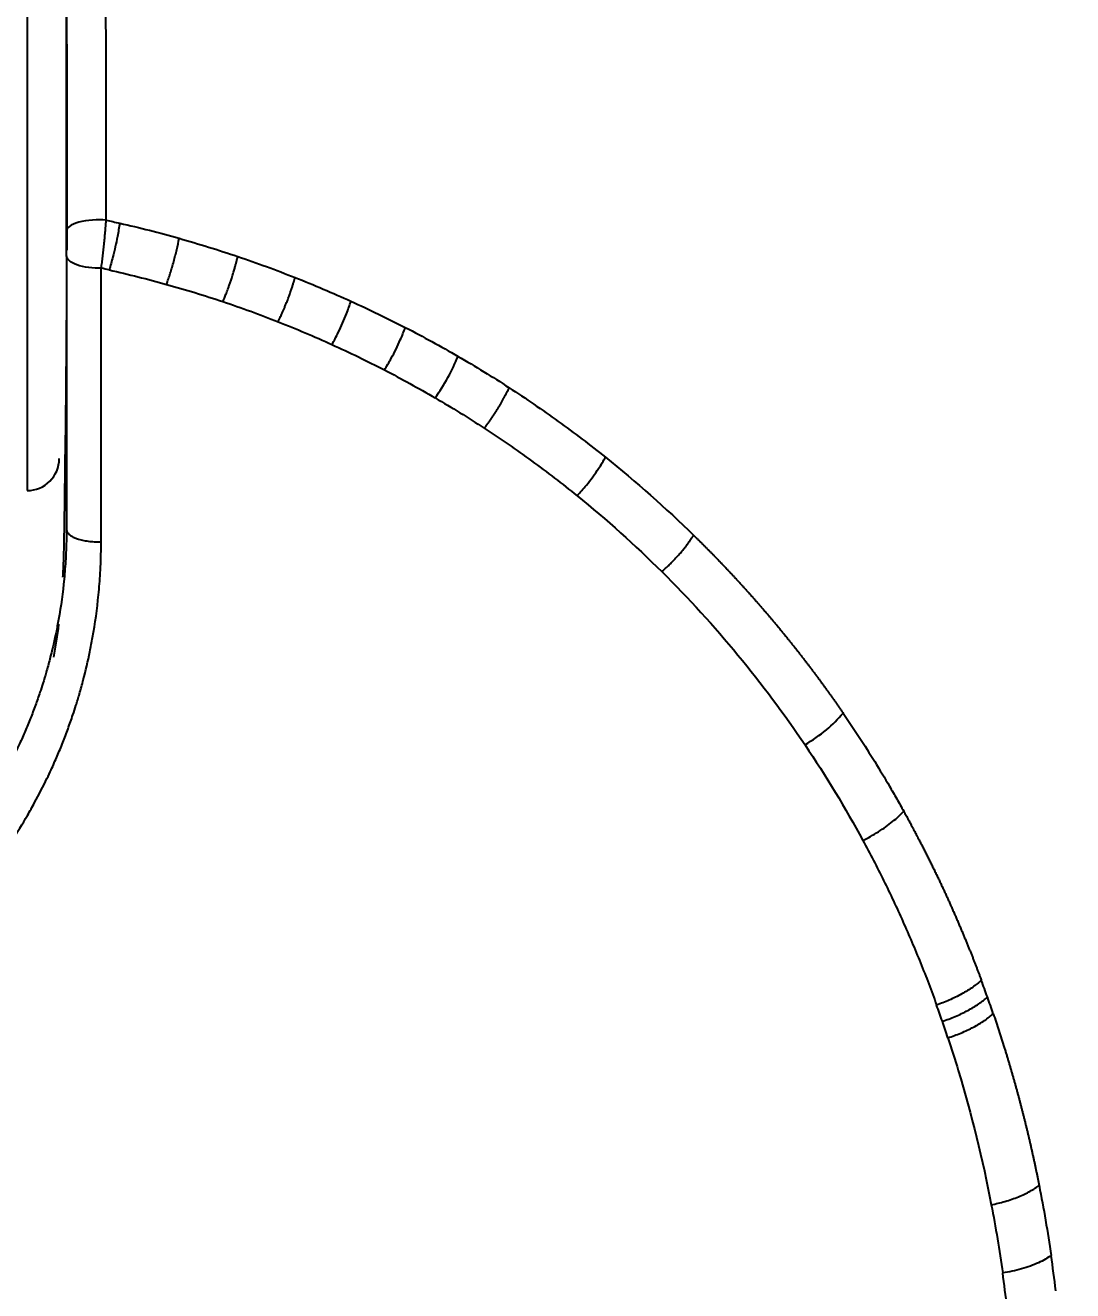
# Model space of a CAD drawing. Header units: millimetres. Extents: x 0 to 2520, y 0 to 1796.
# Drawn here: x 1159.65 to 1192.29, y 1186.54 to 1225.97 of the extents above; entities that cross this region are included whole.
import ezdxf

# ---------------------------------------------------------------- set-up
doc = ezdxf.new("R2010")
doc.units = ezdxf.units.MM
doc.header["$LTSCALE"] = 50
doc.styles.add('style1', font='gbeitc.shx')
doc.styles.add('유형1', font='gbeitc.shx', dxfattribs={"height": 8})
doc.dimstyles.new('ISO-25', dxfattribs={"dimtxt": 2.5, "dimasz": 3, "dimexe": 1.25, "dimexo": 0.5, "dimgap": 1, "dimtad": 3, "dimtoh": 1, "dimdsep": 46, "dimtxsty": '유형1', "dimcen": 2.5, "dimclrd": 5, "dimclre": 5, "dimclrt": 5, "dimadec": 0, "dimazin": 0, "dimtfac": 1, "dimtmove": 0, "dimatfit": 3, "dimfxl": 1, "dimarcsym": 0})

# ---------------------------------------------------------------- blocks, each defined once
blk = doc.blocks.new('*D4')
at = {"color": 2, "linetype": 'Continuous', "lineweight": -2}
for p, q in [((766.879, 1089.075), (766.879, 1306.611)), ((1212.102, 1085.212), (1212.102, 1306.611)), ((778.879, 1304.111), (1200.102, 1304.111))]:
    blk.add_line(p, q, dxfattribs=at)
at = {"color": 2, "linetype": 'Continuous'}
for points in [[(778.879, 1306.111), (778.879, 1302.111), (766.879, 1304.111)], [(1200.102, 1306.111), (1200.102, 1302.111), (1212.102, 1304.111)]]:
    blk.add_solid(points, dxfattribs=at)
at = {"layer": 'Defpoints', "color": 0, "linetype": 'Continuous'}
for p in [(1212.102, 1304.111), (766.879, 1087.075), (1212.102, 1083.212)]:
    blk.add_point(p, dxfattribs=at)
at = {"color": 2, "linetype": 'Continuous', "insert": (989.49, 1313.111), "char_height": 16, "attachment_point": 5, "style": 'style1'}
blk.add_mtext('445.22', dxfattribs=at)

msp = doc.modelspace()

# ---------------------------------------------------------------- linework, layer by layer
at = {"color": 7, "linetype": 'Continuous'}
msp.add_line((1159.709, 1232.97), (1159.709, 1211.47), dxfattribs=at)
msp.add_arc((1159.709, 1212.47), 1, 270, 0, dxfattribs=at)
msp.add_ellipse((1172.252, 1215.129), major_axis=(-1.009, -1.727), ratio=0.28012, start_param=1.278169, end_param=2.037295, dxfattribs=at)
for points, degree, knots in [([(1189.311, 1243.105), (1190.158, 1242.527), (1191.864, 1241.364), (1194.239, 1239.38), (1196.65, 1237.035), (1199.061, 1234.199), (1201.22, 1230.986), (1202.931, 1227.673), (1204.193, 1224.394), (1204.914, 1221.6), (1205.289, 1219.386), (1205.394, 1218.313), (1205.444, 1217.802)], 3, [0, 0, 0, 0, 0.095839, 0.193146, 0.291442, 0.414912, 0.548851, 0.664715, 0.777847, 0.893058, 0.949075, 1, 1, 1, 1]), ([(1162.173, 1219.898), (1162.173, 1219.898), (1162.173, 1219.898), (1162.173, 1219.92), (1162.173, 1219.975), (1162.173, 1220.348), (1162.173, 1221.067), (1162.173, 1221.875), (1162.172, 1222.88), (1162.171, 1223.769), (1162.169, 1224.772), (1162.168, 1225.518), (1162.167, 1226.257), (1162.165, 1226.99), (1162.164, 1227.716), (1162.164, 1228.436), (1162.163, 1229.149), (1162.163, 1229.855), (1162.164, 1230.555), (1162.164, 1231.21), (1162.164, 1231.783), (1162.165, 1232.22), (1162.165, 1232.541), (1162.165, 1232.879), (1162.166, 1233.346), (1162.166, 1233.844), (1162.167, 1234.281), (1162.167, 1234.606), (1162.167, 1234.912), (1162.168, 1235.179), (1162.168, 1235.409), (1162.168, 1235.621), (1162.167, 1235.831), (1162.167, 1236.041), (1162.167, 1236.266), (1162.166, 1236.818), (1162.165, 1237.461), (1162.163, 1238.048), (1162.163, 1238.281), (1162.163, 1238.349), (1162.163, 1238.377)], 3, [0, 0, 0, 0, 0.000004, 0.000004, 0.003155, 0.007884, 0.053597, 0.107192, 0.126108, 0.201772, 0.239604, 0.277436, 0.315267, 0.353099, 0.390931, 0.428763, 0.466595, 0.504427, 0.542259, 0.58009, 0.611617, 0.636838, 0.652601, 0.665212, 0.693586, 0.731418, 0.750334, 0.76925, 0.788165, 0.803929, 0.816539, 0.82915, 0.841761, 0.854371, 0.866982, 0.882745, 0.955256, 0.986783, 0.994664, 1, 1, 1, 1]), ([(1160.937, 1219.554), (1160.937, 1224.704), (1160.937, 1229.326), (1160.937, 1231.571), (1160.937, 1233.647), (1160.937, 1235.817), (1160.937, 1237.727)], 2, [0, 0, 0, 0.5, 0.5, 0.75, 0.75, 1, 1, 1]), ([(1160.902, 1231.055), (1160.909, 1230.382), (1160.922, 1229.036), (1160.936, 1226.932), (1160.945, 1224.8), (1160.949, 1222.665), (1160.948, 1220.716), (1160.945, 1219.487), (1160.943, 1218.959)], 3, [0, 0, 0, 0, 0.176071, 0.352113, 0.527173, 0.700321, 0.87068, 1, 1, 1, 1]), ([(1162.173, 1219.898), (1161.919, 1219.92), (1161.574, 1219.904), (1161.065, 1219.762), (1160.937, 1219.647), (1160.937, 1219.554)], 3, [0, 0, 0, 0, 0.5, 0.5, 1, 1, 1, 1]), ([(1162.019, 1218.402), (1162.027, 1218.461), (1162.035, 1218.521), (1162.051, 1218.642), (1162.059, 1218.704), (1162.074, 1218.829), (1162.081, 1218.892), (1162.095, 1219.018), (1162.102, 1219.081), (1162.115, 1219.208), (1162.121, 1219.271), (1162.131, 1219.367), (1162.133, 1219.399), (1162.139, 1219.463), (1162.142, 1219.495), (1162.15, 1219.59), (1162.155, 1219.653), (1162.163, 1219.746), (1162.165, 1219.776), (1162.168, 1219.822), (1162.169, 1219.838), (1162.171, 1219.86), (1162.171, 1219.868), (1162.172, 1219.879), (1162.172, 1219.883), (1162.173, 1219.889), (1162.173, 1219.891), (1162.173, 1219.894), (1162.173, 1219.895), (1162.173, 1219.897), (1162.173, 1219.898), (1162.173, 1219.898)], 3, [0, 0, 0, 0, 0.125, 0.125, 0.25, 0.25, 0.375, 0.375, 0.5, 0.5, 0.625, 0.625, 0.6875, 0.6875, 0.75, 0.75, 0.875, 0.875, 0.9375, 0.9375, 0.96875, 0.96875, 0.984375, 0.984375, 0.992187, 0.992187, 0.996094, 0.996094, 0.998047, 0.998047, 1, 1, 1, 1]), ([(1162.594, 1219.805), (1162.574, 1219.672), (1162.533, 1219.428), (1162.458, 1219.068), (1162.373, 1218.712), (1162.307, 1218.475), (1162.269, 1218.347)], 3, [0, 0, 0, 0, 0.293445, 0.503049, 0.712653, 1, 1, 1, 1]), ([(1164.054, 1217.898), (1164.093, 1218.008), (1164.133, 1218.124), (1164.208, 1218.363), (1164.245, 1218.487), (1164.313, 1218.735), (1164.344, 1218.859), (1164.401, 1219.102), (1164.426, 1219.22), (1164.447, 1219.332)], 3, [0, 0, 0, 0, 0.25, 0.25, 0.5, 0.5, 0.75, 0.75, 1, 1, 1, 1]), ([(1160.941, 1218.58), (1160.937, 1217.451), (1160.919, 1214.585), (1160.881, 1211.703), (1160.854, 1209.833), (1160.841, 1209.294), (1160.826, 1208.945), (1160.817, 1208.777)], 3, [0, 0, 0, 0, 0.317782, 0.816587, 0.878614, 0.940909, 1, 1, 1, 1]), ([(1162.019, 1218.402), (1161.774, 1218.395), (1161.474, 1218.427), (1161.045, 1218.581), (1160.937, 1218.694), (1160.937, 1218.79)], 3, [0, 0, 0, 0, 0.5, 0.5, 1, 1, 1, 1]), ([(1165.811, 1217.36), (1165.815, 1217.369), (1165.825, 1217.391), (1165.841, 1217.428), (1165.86, 1217.474), (1165.882, 1217.529), (1165.907, 1217.593), (1165.936, 1217.667), (1165.967, 1217.75), (1166.001, 1217.844), (1166.037, 1217.947), (1166.07, 1218.045), (1166.098, 1218.132), (1166.12, 1218.204), (1166.141, 1218.272), (1166.16, 1218.336), (1166.177, 1218.396), (1166.193, 1218.451), (1166.207, 1218.502), (1166.219, 1218.549), (1166.23, 1218.592), (1166.24, 1218.63), (1166.249, 1218.665), (1166.256, 1218.696), (1166.263, 1218.722), (1166.268, 1218.745), (1166.271, 1218.759), (1166.273, 1218.766)], 3, [0, 0, 0, 0, 0.021715, 0.049566, 0.083616, 0.12393, 0.170572, 0.223599, 0.283056, 0.348966, 0.421313, 0.500027, 0.552865, 0.602935, 0.650211, 0.694675, 0.736318, 0.775144, 0.811161, 0.844379, 0.874815, 0.902485, 0.927407, 0.949601, 0.969085, 0.985879, 1, 1, 1, 1]), ([(1167.532, 1216.734), (1167.536, 1216.743), (1167.547, 1216.765), (1167.565, 1216.801), (1167.586, 1216.846), (1167.611, 1216.899), (1167.64, 1216.962), (1167.672, 1217.034), (1167.708, 1217.115), (1167.746, 1217.207), (1167.787, 1217.308), (1167.825, 1217.404), (1167.857, 1217.489), (1167.883, 1217.56), (1167.907, 1217.627), (1167.929, 1217.69), (1167.949, 1217.748), (1167.967, 1217.803), (1167.983, 1217.853), (1167.997, 1217.899), (1168.01, 1217.941), (1168.022, 1217.979), (1168.032, 1218.013), (1168.04, 1218.043), (1168.048, 1218.069), (1168.054, 1218.091), (1168.058, 1218.105), (1168.059, 1218.111)], 3, [0, 0, 0, 0, 0.021785, 0.049692, 0.083781, 0.124119, 0.170768, 0.223785, 0.283213, 0.349076, 0.421357, 0.499988, 0.553035, 0.603285, 0.65071, 0.695293, 0.737025, 0.77591, 0.811956, 0.845175, 0.875582, 0.903195, 0.928032, 0.950112, 0.969454, 0.986078, 1, 1, 1, 1]), ([(1168.059, 1218.111), (1168.353, 1217.995), (1168.646, 1217.875), (1169.226, 1217.629), (1169.515, 1217.502), (1169.801, 1217.372)], 3, [0, 0, 0, 0, 0.5, 0.5, 1, 1, 1, 1]), ([(1169.209, 1216.023), (1169.275, 1216.14), (1169.389, 1216.358), (1169.541, 1216.686), (1169.679, 1217.02), (1169.76, 1217.247), (1169.801, 1217.372)], 3, [0, 0, 0, 0, 0.287479, 0.497192, 0.706905, 1, 1, 1, 1]), ([(1170.841, 1215.231), (1170.913, 1215.345), (1171.039, 1215.558), (1171.206, 1215.879), (1171.359, 1216.206), (1171.449, 1216.429), (1171.494, 1216.552)], 3, [0, 0, 0, 0, 0.287523, 0.49722, 0.706917, 1, 1, 1, 1]), ([(1171.494, 1216.552), (1171.773, 1216.409), (1172.049, 1216.263), (1172.597, 1215.963), (1172.869, 1215.81), (1173.138, 1215.653)], 3, [0, 0, 0, 0, 0.5, 0.5, 1, 1, 1, 1]), ([(1176.844, 1211.31), (1176.942, 1211.413), (1177.111, 1211.604), (1177.339, 1211.896), (1177.546, 1212.193), (1177.668, 1212.397), (1177.73, 1212.51)], 3, [0, 0, 0, 0, 0.291616, 0.500039, 0.708462, 1, 1, 1, 1]), ([(1160.937, 1210.263), (1160.937, 1210.239), (1160.937, 1210.18), (1160.935, 1209.873), (1160.918, 1209.378), (1160.85, 1208.5), (1160.744, 1207.733), (1160.585, 1206.902), (1160.456, 1206.35), (1160.311, 1205.825), (1160.208, 1205.483), (1160.119, 1205.21), (1160.042, 1204.984), (1159.969, 1204.78), (1159.893, 1204.577), (1159.815, 1204.375), (1159.734, 1204.174), (1159.623, 1203.908), (1159.496, 1203.623), (1159.282, 1203.168), (1159.052, 1202.72), (1158.711, 1202.112), (1158.408, 1201.62), (1158.083, 1201.139), (1157.843, 1200.803), (1157.623, 1200.51), (1157.441, 1200.279), (1157.286, 1200.088), (1157.144, 1199.917), (1157.006, 1199.758), (1156.883, 1199.618), (1156.775, 1199.498), (1156.666, 1199.38), (1156.539, 1199.244), (1156.325, 1199.021), (1155.957, 1198.656), (1155.519, 1198.256), (1155.084, 1197.889), (1154.736, 1197.611), (1154.279, 1197.268), (1153.787, 1196.927), (1153.341, 1196.646), (1153.06, 1196.477), (1152.863, 1196.363), (1152.674, 1196.257), (1152.506, 1196.166), (1152.36, 1196.088), (1152.213, 1196.012), (1151.975, 1195.892), (1151.621, 1195.723), (1151.204, 1195.539), (1150.643, 1195.31), (1150.097, 1195.112), (1149.397, 1194.892), (1148.883, 1194.753), (1148.436, 1194.649), (1148.187, 1194.595), (1147.961, 1194.55), (1147.658, 1194.494), (1147.277, 1194.432), (1146.933, 1194.386), (1146.709, 1194.361), (1146.613, 1194.35), (1146.549, 1194.344), (1146.517, 1194.341), (1146.511, 1194.34)], 3, [0, 0, 0, 0, 0.003125, 0.007812, 0.040625, 0.06875, 0.125, 0.14375, 0.18125, 0.2, 0.215625, 0.228125, 0.2375, 0.246875, 0.25625, 0.265625, 0.275, 0.284375, 0.303125, 0.315625, 0.35, 0.36875, 0.40625, 0.425, 0.44375, 0.459375, 0.471875, 0.48125, 0.490625, 0.5, 0.507812, 0.514062, 0.520312, 0.528125, 0.5375, 0.559375, 0.59375, 0.6125, 0.63125, 0.65, 0.684375, 0.70625, 0.715625, 0.725, 0.734375, 0.742187, 0.748437, 0.754687, 0.7625, 0.78125, 0.803125, 0.81875, 0.85625, 0.875, 0.909375, 0.921875, 0.93125, 0.940625, 0.95, 0.96875, 0.9875, 0.992187, 0.996094, 0.999219, 1, 1, 1, 1]), ([(1146.675, 1192.951), (1146.681, 1192.952), (1146.715, 1192.955), (1146.784, 1192.962), (1146.885, 1192.973), (1147.123, 1193), (1147.489, 1193.049), (1147.894, 1193.115), (1148.216, 1193.175), (1148.456, 1193.223), (1148.722, 1193.28), (1149.197, 1193.39), (1149.743, 1193.538), (1150.487, 1193.772), (1151.068, 1193.982), (1151.664, 1194.226), (1152.107, 1194.421), (1152.484, 1194.602), (1152.737, 1194.729), (1152.893, 1194.81), (1153.049, 1194.892), (1153.227, 1194.989), (1153.427, 1195.102), (1153.637, 1195.223), (1153.936, 1195.402), (1154.41, 1195.702), (1154.934, 1196.064), (1155.419, 1196.429), (1155.79, 1196.724), (1156.252, 1197.114), (1156.717, 1197.539), (1157.109, 1197.928), (1157.337, 1198.165), (1157.472, 1198.309), (1157.588, 1198.435), (1157.702, 1198.562), (1157.833, 1198.711), (1157.979, 1198.88), (1158.131, 1199.061), (1158.296, 1199.264), (1158.489, 1199.51), (1158.723, 1199.821), (1158.979, 1200.178), (1159.324, 1200.69), (1159.646, 1201.213), (1160.009, 1201.858), (1160.253, 1202.335), (1160.482, 1202.819), (1160.616, 1203.122), (1160.735, 1203.404), (1160.821, 1203.618), (1160.904, 1203.832), (1160.985, 1204.048), (1161.062, 1204.265), (1161.145, 1204.506), (1161.239, 1204.795), (1161.349, 1205.158), (1161.503, 1205.717), (1161.64, 1206.303), (1161.81, 1207.186), (1161.922, 1208.002), (1161.995, 1208.935), (1162.013, 1209.46), (1162.016, 1209.786), (1162.016, 1209.849), (1162.016, 1209.874)], 3, [0, 0, 0, 0, 0.000781, 0.003906, 0.007813, 0.0125, 0.03125, 0.05, 0.059375, 0.06875, 0.078125, 0.090625, 0.125, 0.14375, 0.18125, 0.196875, 0.21875, 0.2375, 0.245313, 0.251563, 0.257813, 0.265625, 0.275, 0.284375, 0.29375, 0.315625, 0.35, 0.36875, 0.3875, 0.40625, 0.440625, 0.4625, 0.471875, 0.479688, 0.485938, 0.492188, 0.5, 0.509375, 0.51875, 0.528125, 0.540625, 0.55625, 0.575, 0.59375, 0.63125, 0.65, 0.684375, 0.696875, 0.715625, 0.725, 0.734375, 0.74375, 0.753125, 0.7625, 0.771875, 0.784375, 0.8, 0.81875, 0.85625, 0.875, 0.93125, 0.959375, 0.992188, 0.996875, 1, 1, 1, 1]), ([(1179.484, 1208.945), (1179.493, 1208.952), (1179.512, 1208.968), (1179.544, 1208.997), (1179.583, 1209.032), (1179.63, 1209.075), (1179.683, 1209.125), (1179.742, 1209.183), (1179.808, 1209.249), (1179.88, 1209.323), (1179.958, 1209.406), (1180.028, 1209.485), (1180.089, 1209.555), (1180.138, 1209.614), (1180.184, 1209.67), (1180.225, 1209.722), (1180.263, 1209.771), (1180.297, 1209.817), (1180.328, 1209.859), (1180.356, 1209.898), (1180.381, 1209.933), (1180.403, 1209.965), (1180.422, 1209.994), (1180.439, 1210.02), (1180.454, 1210.042), (1180.466, 1210.061), (1180.474, 1210.073), (1180.477, 1210.079)], 3, [0, 0, 0, 0, 0.021643, 0.049426, 0.083417, 0.123685, 0.1703, 0.223322, 0.282799, 0.348758, 0.42118, 0.49999, 0.552913, 0.603058, 0.650396, 0.694907, 0.736584, 0.775429, 0.811452, 0.844664, 0.875082, 0.902725, 0.927611, 0.949761, 0.969196, 0.985936, 1, 1, 1, 1]), ([(1180.477, 1210.079), (1180.501, 1210.055), (1180.548, 1210.009), (1180.619, 1209.939), (1180.69, 1209.869), (1180.76, 1209.799), (1180.831, 1209.728), (1180.901, 1209.658), (1180.97, 1209.587), (1181.04, 1209.517), (1181.109, 1209.446), (1181.178, 1209.375), (1181.247, 1209.304), (1181.315, 1209.233), (1181.383, 1209.161), (1181.451, 1209.09), (1181.519, 1209.018), (1181.587, 1208.947), (1181.654, 1208.875), (1181.721, 1208.803), (1181.788, 1208.731), (1181.854, 1208.659), (1181.92, 1208.586), (1181.986, 1208.514), (1182.052, 1208.441), (1182.118, 1208.369), (1182.183, 1208.296), (1182.248, 1208.223), (1182.313, 1208.15), (1182.377, 1208.077), (1182.442, 1208.004), (1182.506, 1207.931), (1182.57, 1207.857), (1182.633, 1207.784), (1182.696, 1207.71), (1182.759, 1207.636), (1182.822, 1207.563), (1182.885, 1207.489), (1182.947, 1207.415), (1183.009, 1207.341), (1183.071, 1207.266), (1183.133, 1207.192), (1183.194, 1207.118), (1183.255, 1207.043), (1183.316, 1206.968), (1183.377, 1206.894), (1183.437, 1206.819), (1183.497, 1206.744), (1183.557, 1206.669), (1183.617, 1206.594), (1183.676, 1206.519), (1183.736, 1206.443), (1183.794, 1206.368), (1183.853, 1206.293), (1183.912, 1206.217), (1183.97, 1206.141), (1184.028, 1206.066), (1184.086, 1205.99), (1184.143, 1205.914), (1184.2, 1205.838), (1184.257, 1205.762), (1184.314, 1205.686), (1184.371, 1205.609), (1184.427, 1205.533), (1184.483, 1205.457), (1184.539, 1205.38), (1184.594, 1205.304), (1184.65, 1205.227), (1184.705, 1205.15), (1184.76, 1205.074), (1184.814, 1204.997), (1184.869, 1204.92), (1184.923, 1204.843), (1184.977, 1204.766), (1185.03, 1204.688), (1185.084, 1204.611), (1185.119, 1204.56), (1185.137, 1204.534)], 3, [0, 0, 0, 0, 0.013649, 0.02729, 0.040923, 0.054547, 0.068162, 0.081769, 0.095367, 0.108957, 0.122538, 0.136111, 0.149675, 0.16323, 0.176777, 0.190316, 0.203846, 0.217367, 0.23088, 0.244384, 0.25788, 0.271367, 0.284845, 0.298315, 0.311777, 0.32523, 0.338674, 0.35211, 0.365537, 0.378956, 0.392366, 0.405768, 0.419161, 0.432546, 0.445922, 0.45929, 0.472649, 0.486, 0.499342, 0.512675, 0.526, 0.539317, 0.552625, 0.565924, 0.579215, 0.592498, 0.605771, 0.619037, 0.632294, 0.645542, 0.658782, 0.672013, 0.685236, 0.69845, 0.711655, 0.724852, 0.738041, 0.75122, 0.764391, 0.777554, 0.790708, 0.803853, 0.81699, 0.830118, 0.843237, 0.856348, 0.86945, 0.882543, 0.895628, 0.908704, 0.921772, 0.934831, 0.947882, 0.960924, 0.973958, 0.986983, 1, 1, 1, 1]), ([(1183.949, 1203.545), (1184.182, 1203.698), (1184.648, 1204.002), (1184.974, 1204.357), (1185.137, 1204.534)], 3, [0, 0, 0, 0, 0.500005, 1, 1, 1, 1]), ([(1185.137, 1204.534), (1185.307, 1204.286), (1185.473, 1204.037), (1185.801, 1203.535), (1185.961, 1203.281), (1186.276, 1202.772), (1186.43, 1202.516), (1186.656, 1202.129), (1186.731, 1201.999), (1186.879, 1201.74), (1186.952, 1201.61), (1187.024, 1201.479)], 3, [0, 0, 0, 0, 0.25, 0.25, 0.5, 0.5, 0.75, 0.75, 0.875, 0.875, 1, 1, 1, 1]), ([(1185.75, 1200.57), (1185.832, 1200.611), (1186.081, 1200.738), (1186.476, 1200.99), (1186.816, 1201.263), (1186.972, 1201.426), (1187.024, 1201.479)], 3, [0, 0, 0, 0, 0.163322, 0.499998, 0.835476, 1, 1, 1, 1]), ([(1187.024, 1201.479), (1187.049, 1201.435), (1187.098, 1201.346), (1187.171, 1201.212), (1187.242, 1201.08), (1187.313, 1200.948), (1187.382, 1200.817), (1187.45, 1200.688), (1187.517, 1200.559), (1187.583, 1200.431), (1187.648, 1200.305), (1187.711, 1200.179), (1187.774, 1200.055), (1187.835, 1199.932), (1187.895, 1199.811), (1187.954, 1199.69), (1188.011, 1199.571), (1188.068, 1199.454), (1188.123, 1199.338), (1188.177, 1199.223), (1188.23, 1199.109), (1188.283, 1198.997), (1188.334, 1198.886), (1188.385, 1198.774), (1188.435, 1198.664), (1188.484, 1198.553), (1188.534, 1198.441), (1188.583, 1198.329), (1188.633, 1198.216), (1188.682, 1198.102), (1188.731, 1197.988), (1188.78, 1197.873), (1188.828, 1197.759), (1188.876, 1197.646), (1188.922, 1197.534), (1188.968, 1197.423), (1189.013, 1197.313), (1189.057, 1197.205), (1189.099, 1197.099), (1189.141, 1196.995), (1189.182, 1196.892), (1189.221, 1196.791), (1189.26, 1196.691), (1189.297, 1196.593), (1189.334, 1196.496), (1189.371, 1196.401), (1189.406, 1196.307), (1189.429, 1196.244), (1189.441, 1196.213)], 3, [0, 0, 0, 0, 0.02636, 0.052497, 0.078415, 0.104115, 0.129588, 0.154822, 0.179806, 0.204535, 0.229002, 0.253202, 0.27713, 0.300779, 0.324144, 0.34722, 0.370004, 0.392495, 0.414686, 0.43657, 0.45815, 0.479483, 0.500633, 0.521663, 0.542634, 0.563606, 0.584638, 0.605789, 0.62708, 0.648487, 0.66996, 0.69142, 0.712792, 0.734018, 0.75504, 0.775806, 0.796263, 0.816363, 0.836096, 0.855481, 0.874536, 0.893278, 0.911723, 0.929887, 0.947785, 0.965432, 0.982836, 1, 1, 1, 1]), ([(1185.75, 1200.57), (1185.974, 1200.157), (1186.19, 1199.739), (1186.605, 1198.898), (1186.805, 1198.473), (1187.091, 1197.831), (1187.185, 1197.616), (1187.368, 1197.185), (1187.458, 1196.969), (1187.634, 1196.535), (1187.72, 1196.317), (1187.887, 1195.88), (1187.968, 1195.66), (1188.048, 1195.44)], 3, [0, 0, 0, 0, 0.25, 0.25, 0.5, 0.5, 0.625, 0.625, 0.75, 0.75, 0.875, 0.875, 1, 1, 1, 1]), ([(1189.441, 1196.213), (1189.365, 1196.142), (1189.229, 1196.032), (1189.012, 1195.888), (1188.833, 1195.784), (1188.643, 1195.685), (1188.381, 1195.563), (1188.179, 1195.485), (1188.048, 1195.44)], 3, [0, 0, 0, 0, 0.251445, 0.377205, 0.502965, 0.628725, 0.754485, 1, 1, 1, 1]), ([(1188.227, 1194.933), (1188.36, 1194.976), (1188.564, 1195.052), (1188.828, 1195.171), (1189.02, 1195.268), (1189.199, 1195.371), (1189.418, 1195.512), (1189.554, 1195.62), (1189.631, 1195.691)], 3, [0, 0, 0, 0, 0.245345, 0.371154, 0.496963, 0.622771, 0.74858, 1, 1, 1, 1]), ([(1188.401, 1194.421), (1188.534, 1194.463), (1188.739, 1194.537), (1189.005, 1194.654), (1189.199, 1194.75), (1189.379, 1194.851), (1189.599, 1194.991), (1189.736, 1195.098), (1189.813, 1195.168)], 3, [0, 0, 0, 0, 0.245394, 0.371197, 0.497, 0.622803, 0.748606, 1, 1, 1, 1]), ([(1189.813, 1195.168), (1189.873, 1194.993), (1189.931, 1194.818), (1190.045, 1194.467), (1190.101, 1194.291), (1190.156, 1194.115)], 3, [0, 0, 0, 0, 0.5, 0.5, 1, 1, 1, 1]), ([(1190.156, 1194.115), (1190.167, 1194.078), (1190.19, 1194.006), (1190.223, 1193.897), (1190.256, 1193.788), (1190.288, 1193.68), (1190.321, 1193.571), (1190.352, 1193.462), (1190.384, 1193.354), (1190.415, 1193.246), (1190.446, 1193.137), (1190.476, 1193.029), (1190.507, 1192.921), (1190.536, 1192.813), (1190.566, 1192.705), (1190.595, 1192.597), (1190.624, 1192.489), (1190.652, 1192.381), (1190.681, 1192.274), (1190.708, 1192.166), (1190.736, 1192.058), (1190.763, 1191.951), (1190.79, 1191.844), (1190.816, 1191.736), (1190.843, 1191.629), (1190.869, 1191.522), (1190.894, 1191.415), (1190.919, 1191.308), (1190.944, 1191.202), (1190.969, 1191.095), (1190.993, 1190.988), (1191.017, 1190.882), (1191.041, 1190.775), (1191.065, 1190.669), (1191.088, 1190.563), (1191.11, 1190.457), (1191.133, 1190.351), (1191.155, 1190.245), (1191.177, 1190.139), (1191.199, 1190.033), (1191.22, 1189.928), (1191.234, 1189.857), (1191.241, 1189.822)], 3, [0, 0, 0, 0, 0.025729, 0.05142, 0.077074, 0.10269, 0.128269, 0.153811, 0.179315, 0.204782, 0.230212, 0.255604, 0.280958, 0.306276, 0.331556, 0.356798, 0.382003, 0.407171, 0.432302, 0.457395, 0.482451, 0.507469, 0.532451, 0.557394, 0.582301, 0.60717, 0.632002, 0.656797, 0.681554, 0.706274, 0.730956, 0.755602, 0.780209, 0.80478, 0.829313, 0.853809, 0.878267, 0.902688, 0.927072, 0.951418, 0.975727, 1, 1, 1, 1]), ([(1189.752, 1189.217), (1189.894, 1189.245), (1190.112, 1189.297), (1190.394, 1189.387), (1190.599, 1189.463), (1190.79, 1189.547), (1191.021, 1189.666), (1191.162, 1189.76), (1191.241, 1189.822)], 3, [0, 0, 0, 0, 0.245504, 0.371267, 0.497031, 0.622794, 0.748557, 1, 1, 1, 1]), ([(1191.241, 1189.822), (1191.313, 1189.46), (1191.38, 1189.096), (1191.505, 1188.368), (1191.563, 1188.003), (1191.616, 1187.637)], 3, [0, 0, 0, 0, 0.5, 0.5, 1, 1, 1, 1]), ([(1191.616, 1187.637), (1191.559, 1187.598), (1191.385, 1187.476), (1190.985, 1187.297), (1190.508, 1187.159), (1190.205, 1187.107), (1190.107, 1187.09)], 3, [0, 0, 0, 0, 0.164024, 0.500002, 0.837147, 1, 1, 1, 1])]:
    msp.add_open_spline(points, degree=degree, knots=knots, dxfattribs=at)
for points, degree in [([(1162.173, 1219.898), (1162.314, 1219.868), (1162.454, 1219.837), (1162.594, 1219.805)], 3), ([(1162.594, 1219.805), (1162.906, 1219.734), (1163.215, 1219.66), (1163.524, 1219.581)], 3), ([(1160.937, 1218.79), (1160.937, 1218.975), (1160.937, 1219.367), (1160.937, 1219.554)], 2), ([(1163.524, 1219.581), (1163.833, 1219.502), (1164.141, 1219.419), (1164.447, 1219.332)], 3), ([(1164.447, 1219.332), (1165.061, 1219.159), (1165.67, 1218.97), (1166.273, 1218.766)], 3), ([(1160.937, 1218.79), (1160.937, 1215.947), (1160.937, 1213.104), (1160.937, 1210.263)], 3), ([(1166.273, 1218.766), (1166.875, 1218.562), (1167.471, 1218.344), (1168.059, 1218.111)], 3), ([(1162.016, 1209.874), (1162.017, 1212.716), (1162.018, 1215.559), (1162.019, 1218.402)], 3), ([(1162.269, 1218.347), (1162.185, 1218.365), (1162.102, 1218.384), (1162.019, 1218.402)], 3), ([(1162.269, 1218.347), (1162.569, 1218.279), (1162.867, 1218.208), (1163.164, 1218.134)], 3), ([(1163.164, 1218.134), (1163.462, 1218.059), (1163.759, 1217.98), (1164.054, 1217.898)], 3), ([(1164.054, 1217.898), (1164.645, 1217.733), (1165.232, 1217.554), (1165.811, 1217.36)], 3), ([(1165.811, 1217.36), (1166.391, 1217.166), (1166.965, 1216.957), (1167.532, 1216.734)], 3), ([(1169.801, 1217.372), (1170.373, 1217.113), (1170.938, 1216.839), (1171.494, 1216.552)], 3), ([(1167.532, 1216.734), (1168.098, 1216.511), (1168.658, 1216.274), (1169.209, 1216.023)], 3), ([(1169.209, 1216.023), (1169.761, 1215.772), (1170.305, 1215.508), (1170.841, 1215.231)], 3), ([(1173.138, 1215.653), (1173.677, 1215.341), (1174.207, 1215.015), (1174.728, 1214.677)], 3), ([(1170.841, 1215.231), (1171.377, 1214.953), (1171.905, 1214.663), (1172.424, 1214.36)], 3), ([(1174.728, 1214.677), (1175.248, 1214.339), (1175.759, 1213.99), (1176.259, 1213.628)], 3), ([(1172.424, 1214.36), (1172.944, 1214.057), (1173.454, 1213.742), (1173.955, 1213.414)], 3), ([(1173.955, 1213.414), (1174.456, 1213.087), (1174.947, 1212.747), (1175.429, 1212.396)], 3), ([(1176.259, 1213.628), (1176.76, 1213.267), (1177.25, 1212.894), (1177.73, 1212.51)], 3), ([(1175.429, 1212.396), (1175.911, 1212.045), (1176.382, 1211.683), (1176.844, 1211.31)], 3), ([(1177.73, 1212.51), (1178.689, 1211.743), (1179.606, 1210.931), (1180.477, 1210.079)], 3), ([(1176.844, 1211.31), (1177.766, 1210.563), (1178.648, 1209.773), (1179.484, 1208.945)], 3), ([(1179.484, 1208.945), (1181.157, 1207.287), (1182.651, 1205.475), (1183.949, 1203.545)], 3), ([(1160.689, 1207.306), (1160.646, 1206.951), (1160.594, 1206.607), (1160.533, 1206.275)], 3), ([(1183.949, 1203.545), (1184.598, 1202.581), (1185.199, 1201.588), (1185.75, 1200.57)], 3), ([(1189.631, 1195.691), (1189.569, 1195.866), (1189.505, 1196.04), (1189.441, 1196.213)], 3), ([(1189.813, 1195.168), (1189.753, 1195.345), (1189.692, 1195.519), (1189.631, 1195.691)], 3), ([(1188.227, 1194.933), (1188.167, 1195.102), (1188.107, 1195.271), (1188.048, 1195.44)], 3), ([(1188.401, 1194.421), (1188.343, 1194.592), (1188.285, 1194.762), (1188.227, 1194.933)], 3), ([(1188.401, 1194.421), (1188.513, 1194.08), (1188.622, 1193.738), (1188.725, 1193.395)], 3), ([(1188.725, 1193.395), (1189.14, 1192.021), (1189.481, 1190.626), (1189.752, 1189.217)], 3), ([(1189.752, 1189.217), (1189.888, 1188.511), (1190.006, 1187.802), (1190.107, 1187.09)], 3), ([(1191.764, 1186.538), (1191.719, 1186.905), (1191.67, 1187.271), (1191.616, 1187.637)], 3), ([(1190.246, 1186.02), (1190.199, 1186.377), (1190.153, 1186.734), (1190.107, 1187.09)], 3)]:
    msp.add_open_spline(points, degree=degree, dxfattribs=at)
for points, weights, degree in [([(1173.955, 1213.414), (1174.431, 1214.024), (1174.728, 1214.677)], [0.999998892896, 0.928251773678, 1], 2), ([(1160.937, 1210.263), (1160.937, 1210.02), (1161.395, 1209.855), (1162.016, 1209.874)], [1, 0.785849892537, 0.785849892537, 1], 3)]:
    msp.add_rational_spline(points, weights, degree=degree, dxfattribs=at)

# ---------------------------------------------------------------- dimensions: what is measured, and where the dimension line sits
dim = msp.add_linear_dim(base=(1212.102, 1304.111), p1=(766.879, 1087.075), p2=(1212.102, 1083.212), dimstyle='ISO-25', override={"dimtxt": 16, "dimasz": 12, "dimexe": 2.5, "dimexo": 2, "dimtoh": 0, "dimtxsty": 'style1', "dimcen": -1, "dimclrd": 2, "dimclre": 2, "dimclrt": 2}, dxfattribs=at)
dim.commit()
dim.dimension.update_dxf_attribs({"geometry": '*D4', "text_midpoint": (989.49, 1313.111)})

doc.saveas('drawing.dxf')
